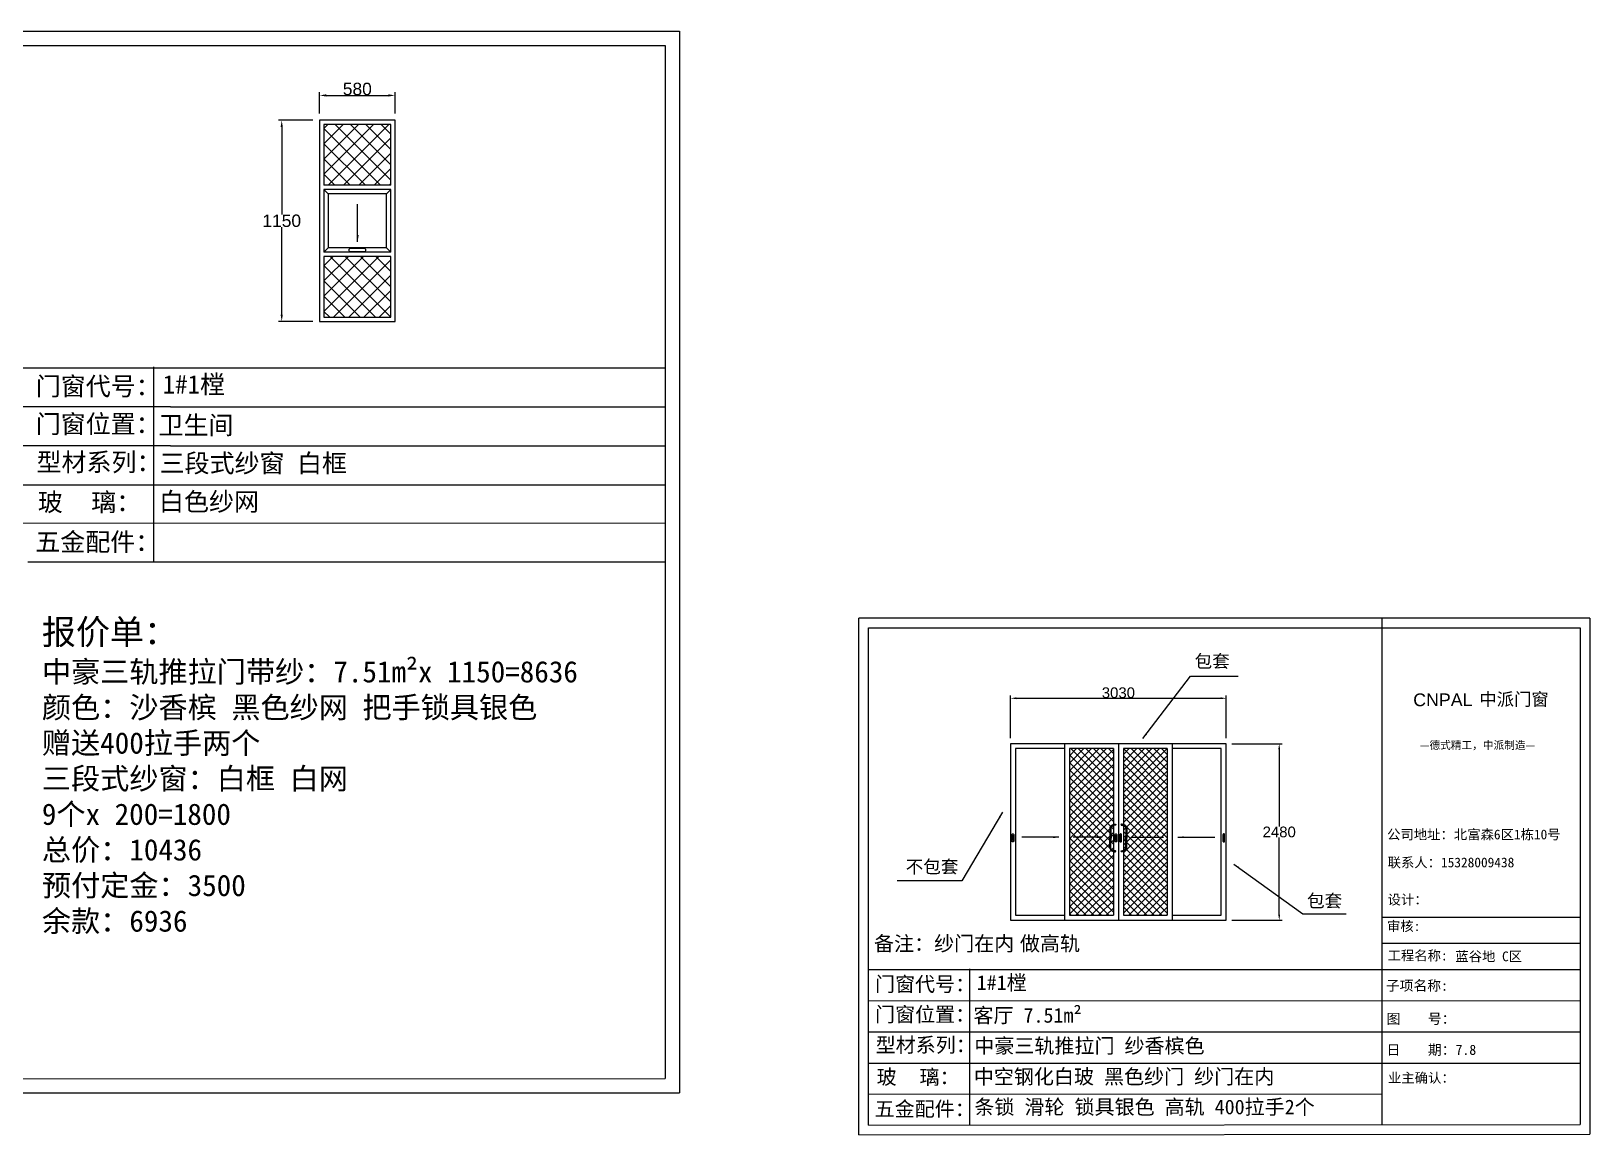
# Model space of a CAD drawing. Header units: inches. Extents: x -138455 to 599497, y -747149 to 13167.
# Drawn here: x 126394 to 148277, y -139802 to -124302 of the extents above; entities that cross this region are included whole.
import ezdxf

# ---------------------------------------------------------------- set-up
doc = ezdxf.new("R2010")
doc.units = ezdxf.units.IN
doc.header["$MEASUREMENT"] = 0
doc.header["$PDMODE"] = 35
doc.header["$PDSIZE"] = -3
doc.layers.add('0 @ 1', color=7, linetype='Continuous')
doc.styles.add('Annotative', font='arialbd.ttf')
doc.styles.add('MtXpl_', font='')
doc.styles.get("Standard").update_dxf_attribs({"font": 'arial.ttf'})
doc.styles.get('MtXpl_').set_extended_font_data('SimSun')
doc.dimstyles.get("Standard").update_dxf_attribs({"dimtxt": 80, "dimasz": 70, "dimexe": 40, "dimexo": 80, "dimgap": 0, "dimtad": 1, "dimtih": 1, "dimtoh": 1, "dimdec": 0, "dimzin": 0, "dimdsep": 46, "dimtxsty": 'Standard', "dimcen": 0.09, "dimadec": 0, "dimazin": 0, "dimtfac": 1, "dimtdec": 0, "dimtofl": 0, "dimtmove": 0, "dimatfit": 3, "dimfxl": 0, "dimtolj": 1, "dimtzin": 0, "dimarcsym": 0})
pattern_1 = [(45, (17833.36, -10904.98), (-53.03301, 53.03301), []), (135, (17833.36, -10904.98), (-53.03301, -53.03301), [])]

# ---------------------------------------------------------------- blocks, each defined once
blk = doc.blocks.new('*D812')
at = {"color": 0, "lineweight": -2, "transparency": 16777216}
for p, q in [((130350, -125841), (129934, -125841)), ((129974, -125921), (129974, -126975)), ((129974, -128183), (129974, -127129)), ((130350, -128263), (129934, -128263))]:
    blk.add_line(p, q, dxfattribs=at)
at = {"color": 0, "transparency": 16777216}
for points in [[(129961, -125921), (129987, -125921), (129974, -125841)], [(129961, -128183), (129987, -128183), (129974, -128263)]]:
    blk.add_solid(points, dxfattribs=at)
at = {"layer": 'Defpoints', "color": 0, "transparency": 16777216}
for p in [(130430, -125841), (129974, -128263), (130430, -128263)]:
    blk.add_point(p, dxfattribs=at)
at = {"color": 0, "transparency": 16777216, "insert": (129974, -127052), "char_height": 150, "attachment_point": 5}
blk.add_mtext('\\A1;1150', dxfattribs=at)
blk = doc.blocks.new('*D813')
at = {"color": 0, "lineweight": -2, "transparency": 16777216}
for p, q in [((130430, -125761), (130430, -125502)), ((131338, -125761), (131338, -125502)), ((130510, -125542), (131258, -125542))]:
    blk.add_line(p, q, dxfattribs=at)
at = {"color": 0, "transparency": 16777216}
for points in [[(130510, -125528), (130510, -125555), (130430, -125542)], [(131258, -125528), (131258, -125555), (131338, -125542)]]:
    blk.add_solid(points, dxfattribs=at)
at = {"layer": 'Defpoints', "color": 0, "transparency": 16777216}
for p in [(131338, -125542), (130430, -125841), (131338, -125841)]:
    blk.add_point(p, dxfattribs=at)
at = {"color": 0, "transparency": 16777216, "insert": (130884, -125465), "char_height": 150, "attachment_point": 5}
blk.add_mtext('\\A1;580', dxfattribs=at)
blk = doc.blocks.new('*D819')
at = {"color": 0, "lineweight": -2, "transparency": 16777216}
for p, q in [((140143, -134229), (140143, -133631)), ((140223, -133671), (143093, -133671)), ((143173, -134229), (143173, -133631))]:
    blk.add_line(p, q, dxfattribs=at)
at = {"color": 0, "transparency": 16777216}
for points in [[(140223, -133658), (140223, -133684), (140143, -133671)], [(143093, -133658), (143093, -133684), (143173, -133671)]]:
    blk.add_solid(points, dxfattribs=at)
at = {"layer": 'Defpoints', "color": 0, "transparency": 16777216}
for p in [(143173, -133671), (140143, -134309), (143173, -134309)]:
    blk.add_point(p, dxfattribs=at)
at = {"color": 0, "transparency": 16777216, "insert": (141658, -133594), "char_height": 150, "attachment_point": 5}
blk.add_mtext('\\A1;3030', dxfattribs=at)
blk = doc.blocks.new('*D820')
at = {"color": 0, "lineweight": -2, "transparency": 16777216}
for p, q in [((143253, -134309), (143956, -134309)), ((143916, -134389), (143916, -135472)), ((143916, -136709), (143916, -135625)), ((143253, -136789), (143956, -136789))]:
    blk.add_line(p, q, dxfattribs=at)
at = {"color": 0, "transparency": 16777216}
for points in [[(143903, -134389), (143929, -134389), (143916, -134309)], [(143903, -136709), (143929, -136709), (143916, -136789)]]:
    blk.add_solid(points, dxfattribs=at)
at = {"layer": 'Defpoints', "color": 0, "transparency": 16777216}
for p in [(143173, -134309), (143173, -136789), (143916, -136789)]:
    blk.add_point(p, dxfattribs=at)
at = {"color": 0, "transparency": 16777216, "insert": (143916, -135549), "char_height": 150, "attachment_point": 5}
blk.add_mtext('\\A1;2480', dxfattribs=at)
blk = doc.blocks.new('123z')
at = {"color": 0}
for points in [[(94078, 52755), (94078, 52755, 0.414214), (94088, 52765), (94088, 52845, 0.414214), (94078, 52855), (94078, 52855, 0.414214), (94068, 52845), (94068, 52765, 0.414214)], [(94078, 52775), (94078, 52775, 0.414214), (94083, 52780), (94083, 52830, 0.414214), (94078, 52835), (94078, 52835, 0.414214), (94073, 52830), (94073, 52780, 0.414214)]]:
    blk.add_lwpolyline(points, format="xyb", close=True, dxfattribs=at)
blk = doc.blocks.new('123hhh')
for centre, radius, start, end in [((280706.3, -83231.5), 10, 16.45017, 30.15144), ((280724, -83285), 15, 176.76219, 183.23781), ((280706.3, -83338.5), 10, 329.84856, 343.54983)]:
    blk.add_arc(centre, radius, start, end)
for points, knots in [([(280691.5, -83211), (280688.9, -83210.6), (280685.3, -83210.1), (280685, -83215), (280689.9, -83216.5), (280695.6, -83216.9), (280703.8, -83219.4), (280710.5, -83226.2), (280712.5, -83239.1), (280711.7, -83253.6), (280710.7, -83267.6), (280709.5, -83277.4), (280709.2, -83282.1), (280709.1, -83284.2)], [0, 0, 0, 0, 6.082763, 8.582763, 11.318747, 19.461781, 26.725965, 36.438119, 46.233865, 64.642794, 80.276332, 88.205882, 94.390611, 94.390611, 94.390611, 94.390611]), ([(280714.9, -83226.5), (280712.4, -83222.1), (280706.8, -83213.8), (280697, -83212), (280691.5, -83211)], [0.93741, 0.93741, 0.93741, 0.93741, 13.606526, 29.417915, 29.417915, 29.417915, 29.417915]), ([(280715.8, -83228.7), (280716.2, -83230), (280717.4, -83234.2), (280716.8, -83248.6), (280716.7, -83266), (280716.7, -83280.5), (280716.7, -83285)], [1.197256, 1.197256, 1.197256, 1.197256, 5.358743, 14.155697, 44.084834, 57.684594, 57.684594, 57.684594, 57.684594]), ([(280691.5, -83359), (280688.9, -83359.4), (280685.3, -83359.9), (280685, -83355), (280689.9, -83353.5), (280695.6, -83353.1), (280703.8, -83350.6), (280710.5, -83343.8), (280712.5, -83330.9), (280711.7, -83316.4), (280710.7, -83302.4), (280709.5, -83292.6), (280709.2, -83287.9), (280709.1, -83285.8)], [0, 0, 0, 0, 6.082763, 8.582763, 11.318747, 19.461781, 26.725965, 36.438119, 46.233865, 64.642794, 80.276332, 88.205882, 94.390611, 94.390611, 94.390611, 94.390611]), ([(280715.8, -83341.3), (280716.2, -83340), (280717.4, -83335.8), (280716.8, -83321.4), (280716.7, -83304), (280716.7, -83289.5), (280716.7, -83285)], [1.197256, 1.197256, 1.197256, 1.197256, 5.358743, 14.155697, 44.084834, 57.684594, 57.684594, 57.684594, 57.684594]), ([(280714.9, -83343.5), (280712.4, -83347.9), (280706.8, -83356.2), (280697, -83358), (280691.5, -83359)], [0.93741, 0.93741, 0.93741, 0.93741, 13.606526, 29.417915, 29.417915, 29.417915, 29.417915])]:
    blk.add_open_spline(points, degree=3, knots=knots)
blk = doc.blocks.new('222jjj')
h = blk.add_hatch()
h.set_pattern_fill('ANSI37', color=256, scale=1038.206992)
h.set_pattern_definition([(45, (-103938.52, 99274.97), (-91.7654, 91.7654), []), (135, (-103938.52, 99274.97), (-91.7654, -91.7654), [])])
h.paths.add_polyline_path([(131286.5, -125892.7), (130481.8, -125892.7), (130481.8, -126622.3), (131286.5, -126622.3)])
h.paths.add_polyline_path([(131286.5, -128211.3), (131286.5, -127481.7), (130481.8, -127481.7), (130481.8, -128211.3)])
for p, q in [((130429.9, -125840.8), (130429.9, -128263.2)), ((131338.4, -125840.8), (130429.9, -125840.8)), ((131338.4, -128263.2), (131338.4, -125840.8)), ((130481.8, -125892.7), (130481.8, -126622.3)), ((131286.5, -125892.7), (130481.8, -125892.7)), ((131286.5, -126622.3), (131286.5, -125892.7)), ((131286.5, -126622.3), (130481.8, -126622.3)), ((130481.8, -126674.2), (130481.8, -127429.8)), ((131286.5, -126674.2), (130481.8, -126674.2)), ((130533.8, -126726.1), (130481.8, -126674.2)), ((130533.8, -126726.1), (130533.8, -127377.9)), ((131234.5, -126726.1), (130533.8, -126726.1)), ((131234.5, -126726.1), (131286.5, -126674.2)), ((131234.5, -127377.9), (131234.5, -126726.1)), ((131286.5, -127429.8), (131286.5, -126674.2)), ((130533.8, -127377.9), (130481.8, -127429.8)), ((131234.5, -127377.9), (130533.8, -127377.9)), ((131234.5, -127377.9), (131286.5, -127429.8)), ((131286.5, -127429.8), (130481.8, -127429.8)), ((130481.8, -127481.7), (130481.8, -128211.3)), ((131286.5, -127481.7), (130481.8, -127481.7)), ((131286.5, -128211.3), (131286.5, -127481.7)), ((130429.9, -128263.2), (131338.4, -128263.2)), ((130481.8, -128211.3), (131286.5, -128211.3))]:
    blk.add_line(p, q)
blk.add_lwpolyline([(130797.6, -127421.1), (130970.7, -127421.1, 0.4142136), (130988, -127403.8), (130988, -127403.8, 0.4142136), (130970.7, -127386.5), (130797.6, -127386.5, 0.4142136), (130780.3, -127403.8), (130780.3, -127403.8, 0.4142136)], format="xyb", close=True)
dim = blk.add_linear_dim(base=(131338.4, -125541.7), p1=(130429.9, -125840.8), p2=(131338.4, -125840.8), text='580', dimstyle='Standard', override={"dimtxt": 150, "dimasz": 80})
dim.commit()
dim.dimension.update_dxf_attribs({"geometry": '*D813', "text_midpoint": (130884.2, -125465.1)})
dim = blk.add_linear_dim(base=(129974, -128263.2), p1=(130429.9, -125840.8), p2=(130429.9, -128263.2), angle=90, text='1150', dimstyle='Standard', override={"dimtxt": 150, "dimasz": 80})
dim.commit()
dim.dimension.update_dxf_attribs({"geometry": '*D812', "text_midpoint": (129974, -127052)})
blk.add_leader([(130887.4, -127303.1), (130887.4, -126851)], dimstyle='Standard', override={"dimtxt": 150, "dimasz": 80})

msp = doc.modelspace()

# ---------------------------------------------------------------- hatches: boundary and pattern name
h = msp.add_hatch()
h.set_pattern_fill('ANSI37', color=256, scale=600)
h.set_pattern_definition(pattern_1)
h.paths.add_polyline_path([(141587.6, -134378.7), (141587.6, -136718.7), (140970.1, -136718.7), (140970.1, -134378.7)])
h = msp.add_hatch()
h.set_pattern_fill('ANSI37', color=256, scale=600)
h.set_pattern_definition(pattern_1)
h.paths.add_polyline_path([(141727.6, -134378.7), (141727.6, -136718.7), (142345.1, -136718.7), (142345.1, -134378.7)])

# ---------------------------------------------------------------- linework, layer by layer
for p, q in [((117887.4, -124302.2), (135494.7, -124302.2)), ((118087.4, -124502.1), (135294.7, -124502.1)), ((135294.7, -124502.1), (135294.3, -139013)), ((135494.7, -124302.2), (135494.7, -139213.7)), ((118085.5, -129031.9), (128350.8, -129031.9)), ((128111.7, -129018.5), (128112.5, -131745.6)), ((128349, -129032), (135294.5, -129032)), ((118085.8, -129579.4), (128350.8, -129573.9)), ((128349.4, -129579.5), (135294.5, -129575.8)), ((118086.2, -130127.1), (128350.8, -130121.5)), ((128349.7, -130127.2), (135294.5, -130123.5)), ((118086.5, -130675.1), (128350.8, -130675.1)), ((128350.1, -130675.2), (135294.5, -130675.2)), ((118086.9, -131218.6), (135294.5, -131208.7)), ((135294.5, -131758), (126345.9, -131758)), ((135294.5, -131758.2), (126346, -131757.5)), ((148276.7, -132546.4), (138013.3, -132546.4)), ((138013.3, -139802), (138013.3, -132546.4)), ((145358.5, -132546.4), (145358.5, -139657.2)), ((148276.7, -132546.4), (148276.7, -139794.1)), ((138150.8, -132683.4), (148139.7, -132683.4)), ((138150.8, -139664.4), (138150.8, -132683.4)), ((148139.7, -132683.4), (148139.7, -139656.8)), ((140900.1, -134308.7), (140900.1, -136788.7)), ((141657.6, -134308.7), (141657.6, -136788.7)), ((142415.1, -134308.7), (142415.1, -136788.7)), ((140900.1, -134378.7), (140212.6, -134378.7)), ((140212.6, -134378.7), (140212.6, -136718.7)), ((141587.6, -134378.7), (140970.1, -134378.7)), ((140970.1, -134378.7), (140970.1, -136718.7)), ((141587.6, -134378.7), (141587.6, -136718.7)), ((142345.1, -134378.7), (141727.6, -134378.7)), ((141727.6, -134378.7), (141727.6, -136718.7)), ((142345.1, -134378.7), (142345.1, -136718.7)), ((143102.6, -134378.7), (142415.1, -134378.7)), ((143102.6, -136718.7), (143102.6, -134378.7)), ((140212.6, -136718.7), (140900.1, -136718.7)), ((140970.1, -136718.7), (141587.6, -136718.7)), ((141727.6, -136718.7), (142345.1, -136718.7)), ((142415.1, -136718.7), (143102.6, -136718.7)), ((145358.5, -136743.1), (148139.7, -136743.1)), ((145358.5, -137111.3), (148139.7, -137111.3)), ((138149.4, -137479.6), (148139.7, -137479.6)), ((139566.2, -137468.8), (139566.8, -139654.6)), ((138149.7, -137918.4), (148139.7, -137915.4)), ((138150, -138357.4), (148139.7, -138354.3)), ((138150.3, -138796.6), (148139.7, -138796.6)), ((118087.1, -139013.7), (135294.3, -139013)), ((117887.1, -139213.7), (135494.7, -139213.7)), ((138150.5, -139232.2), (145358.5, -139228.3)), ((138013.3, -139802), (148276.7, -139794.1)), ((138150.8, -139664.4), (148139.7, -139656.8))]:
    msp.add_line(p, q)
msp.add_lwpolyline([(140142.6, -136788.7), (143172.6, -136788.7), (143172.6, -134308.7), (140142.6, -134308.7)], close=True)

# ---------------------------------------------------------------- block references
for name, p, xscale, yscale, zscale in [('222jjj', (-21680.5, 21218.2), 1.16632797373907, 1.16632797373907, 1.16632797373907), ('123hhh', (876439.8, 82402.4), -2.617947081253585, 2.617947081253585, 2.617947081253585), ('123hhh', (-593124.5, 82402.4), 2.617947081253585, 2.617947081253585, 2.617947081253585), ('123z', (247281.3, -195748.4), -1.138461538461538, 1.138461538461538, 1.138461538461538), ('123z', (34586.8, -195748.4), 1.138461538461538, 1.138461538461538, 1.138461538461538), ('123z', (36033.9, -195748.4), 1.138461538461538, 1.138461538461538, 1.138461538461538)]:
    msp.add_blockref(name, p, dxfattribs=dict(xscale=xscale, yscale=yscale, zscale=zscale))
at = {"xscale": -1.138461538461538, "yscale": 1.138461538461538, "zscale": 1.138461538461538, "rotation": 359.999999999987}
msp.add_blockref('123z', (248728.4, -195748.4), dxfattribs=at)

# ---------------------------------------------------------------- texts
msp.add_text('CNPAL', height=178.72).set_placement((145797.4, -133781.8))
at = {"style": 'MtXpl_'}
for s, height, p in [('中派门窗', 178.72, (146725.3, -133774.4)), ('—德式精工，中派制造—', 109.979, (145890.9, -134384.3)), ('公司地址：北富森6区1栋10号', 137.473, (145430, -135652.4)), ('联系人：15328009438', 137.473, (145437.5, -136045.4)), ('设计：', 137.47, (145437.7, -136567.1)), ('审核:', 137.47, (145428.9, -136939.9)), ('工程名称:', 137.47, (145437.1, -137352.7)), ('蓝谷地 C区', 137.47, (146388.2, -137364.5)), ('子项名称:', 142.06, (145413.2, -137777.5)), ('图    号：', 142.06, (145423.5, -138243.4)), ('日    期：7.8', 142.06, (145424, -138678.6)), ('业主确认：', 137.47, (145443, -139070.4))]:
    msp.add_text(s, height=height, dxfattribs=at).set_placement(p)
at = {"layer": '0 @ 1', "style": 'Annotative'}
for s, height, p in [('门窗代号：', 257.28, (126458.3, -129417.3)), ('门窗位置：', 257.28, (126458.3, -129947.3)), ('型材系列：', 257.28, (126469.2, -130482.7)), ('玻    璃：', 257.28, (126487.1, -131044.1)), ('五金配件：', 257.28, (126452, -131603.5)), ('备注：纱门在内 做高轨', 206.21, (138226.8, -137218.7)), ('门窗代号：', 206.21, (138241, -137788.4)), ('门窗位置：', 206.21, (138241, -138213.2)), ('型材系列：', 206.21, (138249.7, -138642.4)), ('玻    璃：', 206.21, (138264.1, -139092.4)), ('五金配件：', 206.21, (138235.9, -139540.7))]:
    msp.add_text(s, height=height, dxfattribs=at).set_placement(p)
at = {"layer": '0 @ 1', "attachment_point": 1, "style": 'Annotative'}
for s, width, insert, char_height in [('{\\fSimSun|b1|i0|c134|p2;1#1樘}', 4396.385, (128239.9, -129133.7), 257.281), ('{\\fSimSun|b1|i0|c134|p2;卫生间 }', 4396.385, (128182.4, -129706.9), 257.281), ('{\\fSimSun|b1|i0|c134|p2;三段式纱窗 白框}', 4396.385, (128197.2, -130241.1), 257.281), ('{\\fSimSun|b1|i0|c134|p2;白色纱网 }', 5972.399, (128189.1, -130780.7), 257.281), ('{\\fSimSun|b1|i0|c134|p2;报价单：\\P\\H0.85714x;中豪三轨推拉门带纱：7.51m²x 1150=8636\\P颜色：沙香槟 黑色纱网 把手锁具银色\\P赠送400拉手两个\\P三段式纱窗：白框 白网 \\P9个x 200=1800\\P总价：10436\\P预付定金：3500\\P余款：6936}', 9905.416, (126545, -132564.9), 350), ('{\\fSimSun|b1|i0|c134|p2;包套}', 945.13, (142728.1, -133059.5), 180.693), ('{\\fSimSun|b1|i0|c134|p2;不包套}', 945.13, (138671.9, -135946.1), 180.693), ('{\\fSimSun|b1|i0|c134|p2;包套}', 945.13, (144306.7, -136424.8), 180.693), ('{\\fSimSun|b1|i0|c134|p2;1#1樘}', 4396.385, (139668.9, -137561.2), 206.21), ('{\\fSimSun|b1|i0|c134|p2;客厅 7.51m²   }', 4396.385, (139622.8, -138020.6), 206.21), ('{\\fSimSun|b1|i0|c134|p2;中豪三轨推拉门 纱香槟色}', 4396.385, (139634.7, -138448.7), 206.21), ('{\\fSimSun|b1|i0|c134|p2;中空钢化白玻 黑色纱门 纱门在内}', 5972.399, (139628.1, -138881.2), 206.21), ('{\\fSimSun|b1|i0|c134|p2;条锁 滑轮 锁具银色 高轨 400拉手2个}', 5156.596, (139636.1, -139307.3), 206.21)]:
    msp.add_mtext_dynamic_manual_height_columns(s, width=width, gutter_width=903.5, heights=[0], dxfattribs=dict(at, insert=insert, char_height=char_height))

# ---------------------------------------------------------------- dimensions: what is measured, and where the dimension line sits
dim = msp.add_linear_dim(base=(143172.6, -133670.9), p1=(140142.6, -134308.7), p2=(143172.6, -134308.7), dimstyle='Standard', override={"dimtxt": 150, "dimasz": 80})
dim.commit()
dim.dimension.update_dxf_attribs({"geometry": '*D819', "text_midpoint": (141657.6, -133594.3)})
dim = msp.add_linear_dim(base=(143916, -136788.7), p1=(143172.6, -134308.7), p2=(143172.6, -136788.7), angle=90, dimstyle='Standard', override={"dimtxt": 150, "dimasz": 80})
dim.commit()
dim.dimension.update_dxf_attribs({"geometry": '*D820', "text_midpoint": (143916, -135548.7)})

# ---------------------------------------------------------------- leaders
for points in [[(142002.4, -134235.2), (142670.2, -133360.6), (143338.5, -133360.6)], [(140032.5, -135272.3), (139461.9, -136236.7), (138552, -136236.7)], [(140822.1, -135622.5), (140302, -135622.5)], [(141431, -135622.5), (141024.5, -135622.5)], [(141836.5, -135622.5), (142290.7, -135622.5)], [(142493.1, -135622.5), (143013.2, -135622.5)], [(143280.1, -136001.6), (144246.7, -136700), (144856.7, -136700)]]:
    msp.add_leader(points, dimstyle='Standard', override={"dimtxt": 150, "dimasz": 80})

doc.saveas('drawing.dxf')
